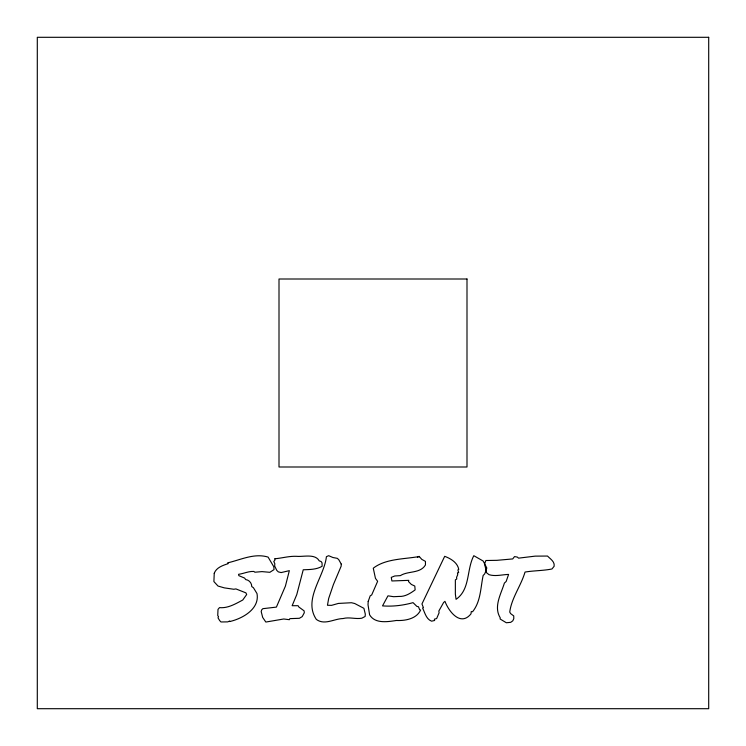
<?xml version="1.0" encoding="UTF-8"?>
<svg xmlns="http://www.w3.org/2000/svg" width="746" height="746" viewBox="0 0 746 746"><rect width="100%" height="100%" fill="white"/><g stroke="black" fill="none" stroke-linecap="round" stroke-linejoin="round"><path stroke-width="1.12" d="M486.038 569.953L486.83 568.023L483.156 561.029L473.803 555.695C466.418 569.711 470.381 589.471 456.058 599.327L455.358 594.077L455.358 579.828L456.757 579.045L456.58 577.292L457.718 574.756L457.457 572.835L458.678 572.658L457.895 569.953L458.762 569.422C457.494 562.531 450.743 558.605 444.691 556.311L421.956 603.952L423.448 607.72L422.572 607.981C424.884 612.653 426.143 619.161 431.58 621.176L434.638 620.476L434.377 619.171L436.643 618.555L439.096 612.783L438.834 611.039L443.637 602.47L444.952 601.332C448.831 611.617 460.59 626.799 471.006 613.837L471.267 611.561L472.582 611.739C480.853 601.416 480.499 587.895 483.156 575.455L484.639 573.972L486.131 570.476L484.555 564.004L485.87 560.507L496.883 560.33L512.707 558.931L514.544 556.572L517.342 557.094L518.563 558.148L535.171 556.134L547.499 556.05C550.287 558.968 554.921 561.57 554.138 566.279L551.956 568.984C543.191 570.755 533.987 570.569 525.035 572.051C520.997 585.88 511.579 597.844 509.732 612.084L510.693 613.66L513.752 615.935L513.78 618.732L512.791 620.831L510.693 622.341L506.32 622.751L500.118 618.993L500.202 617.772C493.404 606.591 501.004 594.142 504.399 583.064L506.152 581.488L508.595 574.411C502.095 574.625 495.372 576.649 489.012 574.672L486.476 572.658L486.131 570.476M341.23 564.051L341.183 566.102L333.406 584.547L328.678 598.451L327.457 605.267L331.569 605.351L338.386 603.43L351.497 602.731L354.732 603.523L363.908 608.326L365.307 614.098L365.139 616.457L361.81 618.21C355.553 619.339 349.342 616.821 343.02 618.555C334.087 618.704 324.669 625.558 316.351 619.432C302.857 599.346 324.193 576.994 326.412 556.665L328.678 555.695L332.968 557.532L337.248 558.325L338.731 559.631L341.23 564.051M214.242 573.273L213.897 581.572L218.009 586.039L224.304 587.867L233.824 589.265L235.922 588.92L245.891 592.856L246.684 594.515L242.748 600.026C235.568 603.822 227.94 608.456 219.492 607.626L218.009 609.379L217.739 615.581L218.531 616.634L218.009 617.856L219.669 620.569L220.975 621.968L227.8 621.875L229.628 621.008L229.805 621.53C242.338 618.648 259.888 609.016 256.997 593.555L253.407 587.699L251.747 586.561C251.803 583.111 249.164 579.996 245.714 579.567L244.585 578.075L238.813 575.632L238.552 574.317C243.681 573.655 248.558 571.119 253.845 571.455L254.899 572.219L261.977 571.613L269.847 572.313L274.043 569.599L273.782 566.718L268.094 557.094C254.321 552.898 240.818 559.798 227.623 562.866L228.145 563.659C222.84 565.384 216.34 567.529 214.242 573.273M368.198 601.425L368.02 604.745L369.596 614.797C374.986 623.964 387.528 621.81 396.434 620.476C405.218 620.905 416.594 618.9 420.651 609.986L419.69 609.818L418.459 606.75L416.893 606.405L413.042 602.647C403.148 605.416 392.806 606.685 382.53 605.883L387.957 595.83L393.636 596.697L399.054 596.436C405.162 596.772 410.421 593.331 415.14 589.881L414.795 586.039L411.382 584.463L408.5 581.572L408.761 580.351L391.883 580.966L391.277 577.376L394.774 575.977L400.369 575.632C408.109 570.671 420.185 573.814 425.453 564.964L425.453 561.384L421.788 559.369L419.075 556.311L418.991 556.926L417.592 556.665L417.676 557.532L416.716 556.926C402.542 559.211 385.104 558.996 373.27 568.2L375.452 578.346L377.635 581.311L371.695 594.954L370.202 595.83L368.198 601.425M274.92 558.763L274.826 560.33L273.782 561.468L274.826 563.743L274.659 566.018L276.757 570.382L278.323 571.874L281.121 572.574L289.345 570.653L285.41 586.123L276.402 607.104L262.853 608.68L261.715 609.818L261.193 611.561L262.676 617.418L265.828 622.052L283.75 618.993L289.345 619.693L289.868 618.639L299.398 618.294L302.195 616.634L304.293 612.783L304.116 610.862L298.866 607.02L298.083 605.705L292.143 605.705L296.768 594.599L303.24 569.776C309.627 569.524 316.453 569.636 322.123 566.279L322.039 562.866L321.162 561.561L319.241 560.861C315.064 553.373 303.324 557.066 296.423 556.311C289.066 556.022 282.193 558.111 274.92 558.763M708.7 37.3L37.3 37.3L37.3 708.7L708.7 708.7L708.7 37.3M466.996 279.004L279.004 279.004L279.004 466.996L466.996 466.996L466.996 279.004"/></g></svg>
